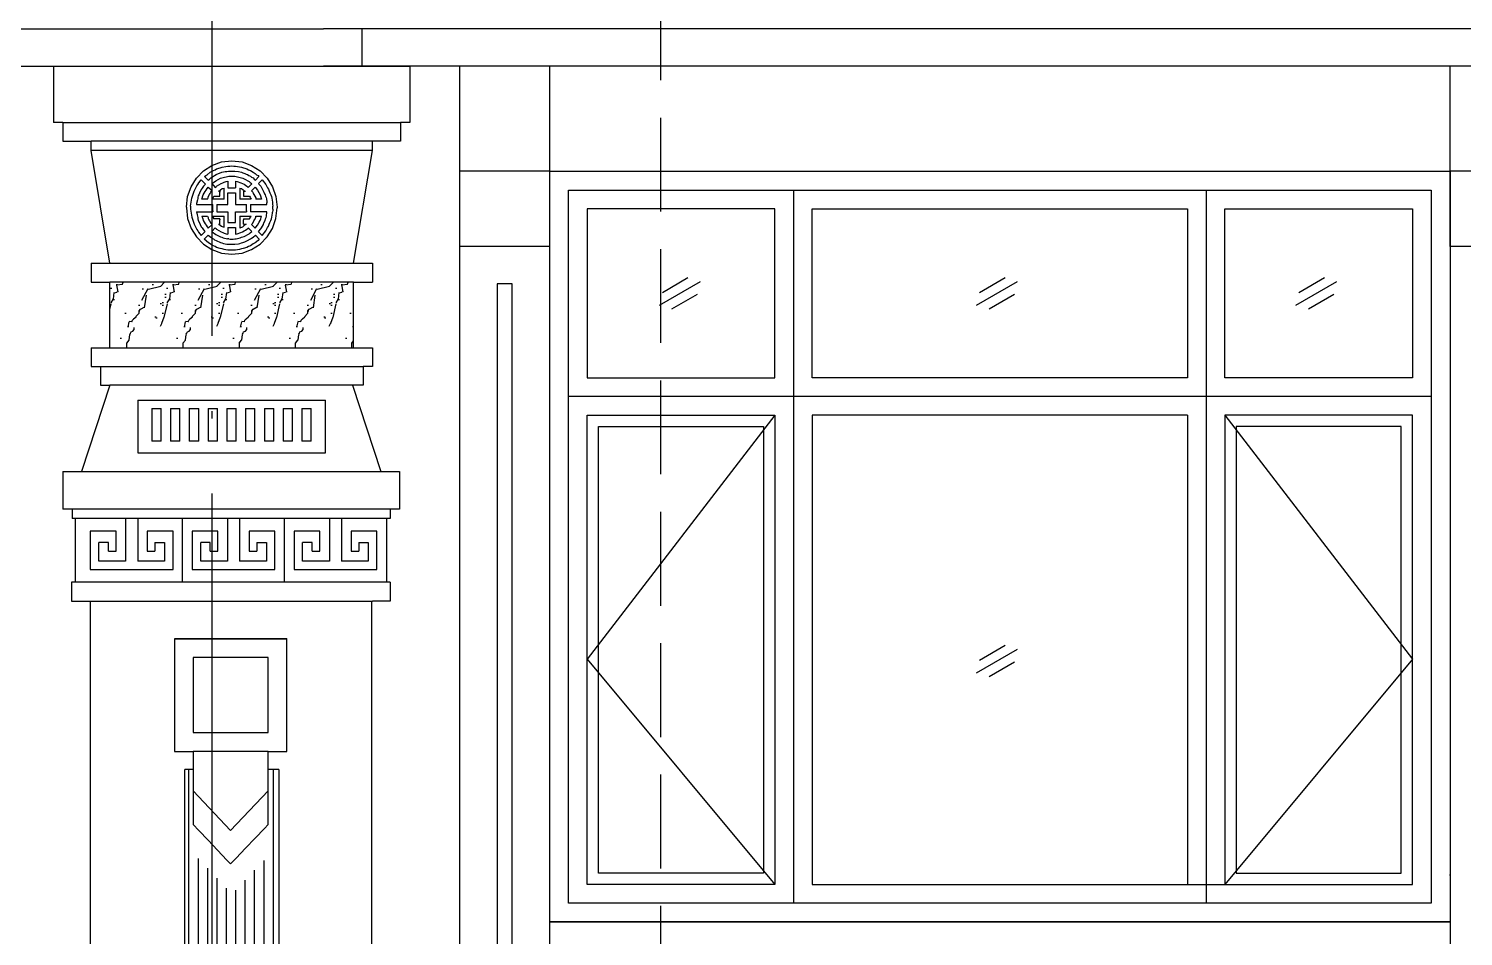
# Model space of a CAD drawing. Extents: x 44111 to 90315, y 4379 to 151689.
# Drawn here: x 64865 to 68689, y 136181 to 138599 of the extents above; entities that cross this region are included whole.
import ezdxf

# ---------------------------------------------------------------- set-up
doc = ezdxf.new("R2010")
doc.units = 0
doc.header["$LTSCALE"] = 1000
doc.header["$MEASUREMENT"] = 0
doc.linetypes.add('DASH', pattern=[0.35, 0.25, -0.1])
doc.linetypes.add('DOTE', pattern=[2.42, 2, -0.2, 0.02, -0.2])
for name, color, linetype in [('A-DOTE', 1, 'DOTE'), ('A-立面外墙材料填充', 8, 'Continuous'), ('A-立面看线', 50, 'Continuous'), ('DIM_ELEV', 3, 'Continuous'), ('J-LM-外墙材料分色', 249, 'Continuous'), ('J-LM-门窗框', 157, 'Continuous'), ('J-LM-门窗洞', 35, 'Continuous'), ('SURFACE', 6, 'Continuous'), ('填充墙体', 8, 'Continuous')]:
    doc.layers.add(name, color=color, linetype=linetype)
doc.layers.add('细线', color=8, linetype='Continuous', lineweight=0)

# ---------------------------------------------------------------- blocks, each defined once
blk = doc.blocks.new('IKJJJJJJJ')
at = {"layer": 'A-立面外墙材料填充'}
for p, q in [((642093.2, -890141.9), (642111.9, -890122.8)), ((642111.9, -890122.8), (642134.3, -890108.2)), ((642121.9, -890132.9), (642129.8, -890126.4)), ((642129.8, -890126.4), (642133.8, -890124)), ((642133.8, -890124), (642138.5, -890121.6)), ((642134.3, -890108.2), (642159.8, -890098.9)), ((642138.5, -890121.6), (642143.2, -890120)), ((642143.2, -890120), (642147.2, -890117.5)), ((642145.6, -890132.7), (642161.4, -890126.3)), ((642147.2, -890117.5), (642156.6, -890114.3)), ((642156.6, -890114.3), (642162.2, -890112.7)), ((642159.8, -890098.9), (642187.4, -890095.7)), ((642161.4, -890126.3), (642165.3, -890125.5)), ((642162.2, -890112.7), (642171.6, -890111.1)), ((642165.3, -890125.5), (642170.1, -890124.7)), ((642170.1, -890124.7), (642174, -890123.9)), ((642171.6, -890111.1), (642177.2, -890110.3)), ((642174, -890123.9), (642178.7, -890123.1)), ((642177.2, -890110.3), (642182.7, -890110.3)), ((642178.7, -890123.1), (642196.1, -890123.1)), ((642182.7, -890110.3), (642187.4, -890109.5)), ((642187.4, -890095.7), (642215.1, -890098.9)), ((642187.4, -890109.5), (642192.9, -890110.3)), ((642192.9, -890110.3), (642197.7, -890110.3)), ((642196.1, -890123.1), (642205.6, -890124.7)), ((642197.7, -890110.3), (642203.2, -890111.1)), ((642203.2, -890111.1), (642207.9, -890111.9)), ((642205.6, -890124.7), (642213.5, -890126.3)), ((642207.9, -890111.9), (642213.5, -890112.7)), ((642213.5, -890112.7), (642227.7, -890117.5)), ((642213.5, -890126.3), (642217.4, -890127.9)), ((642215.1, -890098.9), (642240.5, -890108.2)), ((642217.4, -890127.9), (642222.1, -890129.5)), ((642222.1, -890129.5), (642226.1, -890131.1)), ((642227.7, -890117.5), (642232.4, -890120)), ((642232.4, -890120), (642237.1, -890121.6)), ((642237.1, -890121.6), (642245, -890126.4)), ((642240.5, -890108.2), (642262.9, -890122.8)), ((642245, -890126.4), (642249.8, -890129.6)), ((642249.8, -890129.6), (642253.7, -890132.9)), ((642262.9, -890122.8), (642281.6, -890141.9)), ((642069.9, -890190.7), (642079, -890164.8)), ((642079, -890164.8), (642093.2, -890141.9)), ((642089.6, -890171.6), (642091.9, -890167.5)), ((642091.9, -890167.5), (642094.3, -890162.7)), ((642094.3, -890162.7), (642097.4, -890158.7)), ((642097.4, -890158.7), (642099.8, -890154.6)), ((642099.8, -890154.6), (642106.1, -890146.6)), ((642106.1, -890146.6), (642115.9, -890156.6)), ((642110.1, -890165.9), (642108.5, -890169.1)), ((642112.4, -890163.5), (642110.1, -890165.9)), ((642114.8, -890160.3), (642112.4, -890163.5)), ((642117.2, -890157.9), (642114.8, -890160.3)), ((642115.3, -890138), (642118, -890135.3)), ((642115.3, -890138), (642125.1, -890147.3)), ((642115.9, -890156.6), (642117.2, -890157.9)), ((642118, -890135.3), (642121.9, -890132.9)), ((642121.9, -890169.9), (642125.1, -890165.9)), ((642125.1, -890147.3), (642128.2, -890144.8)), ((642125.1, -890165.9), (642135, -890175.3)), ((642128.2, -890144.8), (642131.4, -890141.6)), ((642131.4, -890141.6), (642134.5, -890139.2)), ((642134.2, -890156.6), (642135.3, -890155.4)), ((642134.2, -890156.6), (642143.2, -890166.6)), ((642134.5, -890139.2), (642138.5, -890136.8)), ((642135.3, -890155.4), (642138.5, -890153.8)), ((642138.5, -890136.8), (642141.6, -890135.2)), ((642138.5, -890153.8), (642144.8, -890149)), ((642141.6, -890135.2), (642145.6, -890132.7)), ((642143.2, -890166.6), (642145.6, -890165)), ((642144.8, -890149), (642157.4, -890142.5)), ((642145.6, -890165), (642147.2, -890163.4)), ((642147.2, -890163.4), (642159, -890156.1)), ((642157.4, -890142.5), (642161.4, -890140.9)), ((642159, -890156.1), (642163.7, -890154.5)), ((642161.4, -890140.9), (642164.5, -890140.1)), ((642163.7, -890154.5), (642167.7, -890152.9)), ((642164.5, -890140.1), (642176.4, -890137.7)), ((642167.7, -890152.9), (642172.4, -890151.3)), ((642172.4, -890151.3), (642177.2, -890150.5)), ((642176.4, -890137.7), (642179.5, -890136.9)), ((642177.2, -890150.5), (642177.2, -890153)), ((642177.2, -890153), (642177.2, -890168.2)), ((642177.2, -890168.2), (642197.7, -890168.2)), ((642179.5, -890136.9), (642195.3, -890136.9)), ((642195.3, -890136.9), (642203.2, -890138.5)), ((642197.7, -890150.5), (642197.7, -890153)), ((642197.7, -890150.5), (642202.4, -890151.3)), ((642197.7, -890153), (642197.7, -890168.2)), ((642202.4, -890151.3), (642211.9, -890154.5)), ((642203.2, -890138.5), (642206.4, -890139.3)), ((642206.4, -890139.3), (642210.3, -890140.1)), ((642210.3, -890140.1), (642213.5, -890140.9)), ((642211.9, -890154.5), (642215.8, -890156.1)), ((642213.5, -890140.9), (642217.4, -890142.5)), ((642215.8, -890156.1), (642220.6, -890158.5)), ((642217.4, -890142.5), (642220.6, -890144.1)), ((642220.6, -890144.1), (642224.5, -890145.8)), ((642220.6, -890158.5), (642224.5, -890161)), ((642224.5, -890145.8), (642230.8, -890149)), ((642224.5, -890161), (642227.7, -890163.4)), ((642226.1, -890131.1), (642229.2, -890132.7)), ((642227.7, -890163.4), (642230, -890165)), ((642229.2, -890132.7), (642233.2, -890135.2)), ((642230, -890165), (642231.6, -890166.6)), ((642230.8, -890149), (642234, -890151.4)), ((642231.6, -890166.6), (642241.2, -890156.8)), ((642233.2, -890135.2), (642237.1, -890136.8)), ((642234, -890151.4), (642236.3, -890153.8)), ((642236.3, -890153.8), (642239.5, -890155.4)), ((642237.1, -890136.8), (642240.3, -890139.2)), ((642239.5, -890155.4), (642241.2, -890156.8)), ((642240.3, -890139.2), (642244.2, -890141.6)), ((642240.3, -890175.6), (642249.8, -890165.9)), ((642244.2, -890141.6), (642247.4, -890144.8)), ((642247.4, -890144.8), (642250.6, -890147.3)), ((642249.8, -890165.9), (642256.1, -890174)), ((642250.6, -890147.3), (642259.7, -890137.9)), ((642253.7, -890132.9), (642257.7, -890135.3)), ((642257.7, -890135.3), (642259.7, -890137.9)), ((642258.9, -890156.6), (642268.7, -890146.6)), ((642258.9, -890156.6), (642260, -890157.7)), ((642260, -890157.7), (642262.4, -890161)), ((642262.4, -890161), (642264.8, -890163.4)), ((642264.8, -890163.4), (642267.1, -890166.6)), ((642267.1, -890166.6), (642273.4, -890179.5)), ((642268.7, -890146.6), (642278.2, -890158.7)), ((642278.2, -890158.7), (642280.5, -890162.7)), ((642280.5, -890162.7), (642282.9, -890167.5)), ((642281.6, -890141.9), (642295.9, -890164.8)), ((642282.9, -890167.5), (642285.3, -890171.6)), ((642295.9, -890164.8), (642305, -890190.7)), ((642066.7, -890219), (642069.9, -890190.7)), ((642078.5, -890211.1), (642079.3, -890206.2)), ((642079.3, -890206.2), (642080.1, -890200.6)), ((642080.1, -890200.6), (642080.9, -890195.7)), ((642080.9, -890195.7), (642087.2, -890176.4)), ((642087.2, -890176.4), (642089.6, -890171.6)), ((642095.9, -890199.8), (642094, -890209.3)), ((642096.7, -890196.6), (642095.9, -890199.8)), ((642097.4, -890192.5), (642096.7, -890196.6)), ((642098.2, -890189.3), (642097.4, -890192.5)), ((642099.8, -890186.1), (642098.2, -890189.3)), ((642101.4, -890182), (642099.8, -890186.1)), ((642106.1, -890172.4), (642101.4, -890182)), ((642108.5, -890169.1), (642106.1, -890172.4)), ((642107.7, -890198.1), (642111.7, -890186.1)), ((642122.7, -890198.1), (642107.7, -890198.1)), ((642111.7, -890186.1), (642116.4, -890178)), ((642116.4, -890178), (642119.5, -890174)), ((642119.5, -890174), (642121.9, -890169.9)), ((642122.7, -890198.1), (642124.3, -890194.8)), ((642124.3, -890194.8), (642125.1, -890191.6)), ((642125.1, -890191.6), (642128.2, -890185.2)), ((642128.2, -890185.2), (642129.8, -890182.7)), ((642129.8, -890182.7), (642131.4, -890179.5)), ((642131.4, -890179.5), (642133.8, -890177.1)), ((642133.8, -890177.1), (642135, -890175.3)), ((642136.2, -890198.1), (642136.1, -890198.2)), ((642136.2, -890198.1), (642136.9, -890195.7)), ((642166.9, -890198.1), (642136.2, -890198.1)), ((642136.9, -890195.7), (642138.5, -890192.5)), ((642138.5, -890192.5), (642140.1, -890190.1)), ((642140.1, -890190.1), (642155.9, -890190.1)), ((642152, -890177.1), (642152.7, -890176.4)), ((642155.9, -890177.1), (642152, -890177.1)), ((642152.7, -890176.4), (642162.2, -890169.9)), ((642155.9, -890177.1), (642155.9, -890179.6)), ((642155.9, -890190.1), (642155.9, -890179.6)), ((642162.2, -890169.9), (642166.9, -890168.3)), ((642166.9, -890198.1), (642166.9, -890168.3)), ((642177.2, -890181.2), (642197.7, -890181.2)), ((642177.2, -890211.9), (642177.2, -890181.2)), ((642197.7, -890181.2), (642197.7, -890211.9)), ((642208.7, -890168.3), (642213.5, -890169.9)), ((642208.7, -890168.3), (642208.7, -890198.1)), ((642239.4, -890198.1), (642208.7, -890198.1)), ((642213.5, -890169.9), (642218.2, -890173.2)), ((642218.2, -890173.2), (642219.8, -890174.8)), ((642219, -890177.1), (642219, -890179.6)), ((642219, -890177.1), (642223.2, -890177.1)), ((642219, -890179.6), (642219, -890190.1)), ((642219, -890190.1), (642234.8, -890190.1)), ((642219.8, -890174.8), (642223.2, -890177.1)), ((642223.2, -890177.1), (642224.5, -890178)), ((642234.8, -890190.1), (642236.3, -890192.5)), ((642236.3, -890192.5), (642237.9, -890195.7)), ((642237.9, -890195.7), (642239.4, -890198.1)), ((642239.4, -890198.1), (642239.5, -890198.2)), ((642240.3, -890175.6), (642241.1, -890177.1)), ((642241.1, -890177.1), (642243.5, -890179.5)), ((642243.5, -890179.5), (642245, -890182.7)), ((642245, -890182.7), (642246.6, -890185.2)), ((642246.6, -890185.2), (642251.3, -890194.8)), ((642251.3, -890194.8), (642252.1, -890198.1)), ((642267.1, -890198.1), (642252.1, -890198.1)), ((642256.1, -890174), (642263.2, -890186.1)), ((642263.2, -890186.1), (642267.1, -890198.1)), ((642273.4, -890179.5), (642275, -890183.5)), ((642275, -890183.5), (642276.6, -890186.8)), ((642276.6, -890186.8), (642277.4, -890190)), ((642277.4, -890190), (642279, -890194)), ((642279, -890194), (642279.8, -890197.2)), ((642279.8, -890197.2), (642281.3, -890205.3)), ((642281.3, -890205.3), (642281.3, -890207.8)), ((642285.3, -890171.6), (642287.6, -890176.4)), ((642287.6, -890176.4), (642289.2, -890181.2)), ((642289.2, -890181.2), (642291.6, -890186.1)), ((642291.6, -890186.1), (642293.2, -890190.9)), ((642293.2, -890190.9), (642294, -890195.7)), ((642294, -890195.7), (642295.5, -890200.6)), ((642295.5, -890200.6), (642296.3, -890206.2)), ((642296.3, -890206.2), (642296.3, -890211.1)), ((642305, -890190.7), (642308.2, -890219)), ((642066.7, -890219), (642066.7, -890221.5)), ((642066.7, -890221.5), (642069.9, -890249.8)), ((642077.7, -890216.7), (642078.5, -890211.1)), ((642077.7, -890216.7), (642077.7, -890224.7)), ((642077.7, -890224.7), (642078.5, -890230.3)), ((642078.5, -890230.3), (642079.3, -890235.1)), ((642079.3, -890235.1), (642080.1, -890240.8)), ((642080.1, -890240.8), (642080.9, -890245.6)), ((642094, -890209.3), (642093.5, -890211.9)), ((642093.5, -890211.9), (642136.9, -890211.9)), ((642093.5, -890232), (642095.1, -890240.1)), ((642093.5, -890232), (642094, -890232)), ((642094, -890232), (642136.9, -890232)), ((642095.1, -890240.1), (642095.9, -890243.3)), ((642095.9, -890243.3), (642096.7, -890247.3)), ((642107.7, -890243.3), (642110.1, -890250.5)), ((642107.7, -890243.3), (642122.7, -890243.3)), ((642122.7, -890243.3), (642124.3, -890246.5)), ((642136.2, -890243.3), (642136.9, -890245.6)), ((642136.2, -890243.3), (642166.9, -890243.3)), ((642136.9, -890229.5), (642136.9, -890211.9)), ((642136.9, -890229.5), (642136.9, -890232)), ((642148, -890211.9), (642177.2, -890211.9)), ((642148, -890211.9), (642148, -890229.5)), ((642148, -890229.5), (642148, -890232)), ((642148, -890232), (642177.2, -890232)), ((642166.9, -890273), (642166.9, -890243.3)), ((642177.2, -890232), (642177.2, -890260.1)), ((642197.7, -890211.9), (642226.9, -890211.9)), ((642197.7, -890260.1), (642197.7, -890232)), ((642197.7, -890232), (642199.1, -890232)), ((642199.1, -890232), (642200.8, -890232)), ((642200.8, -890232), (642226.9, -890232)), ((642208.7, -890243.3), (642208.7, -890273)), ((642208.7, -890243.3), (642239.4, -890243.3)), ((642226.9, -890229.5), (642226.9, -890211.9)), ((642226.9, -890229.5), (642226.9, -890232)), ((642234.8, -890250.5), (642239.4, -890243.3)), ((642237.9, -890211.9), (642281.3, -890211.9)), ((642237.9, -890211.9), (642237.9, -890229.5)), ((642237.9, -890229.5), (642237.9, -890231.3)), ((642237.9, -890231.3), (642237.9, -890232)), ((642244.8, -890232), (642237.9, -890232)), ((642245.4, -890232), (642244.8, -890232)), ((642281.3, -890232), (642245.4, -890232)), ((642251.3, -890246.5), (642252.1, -890243.3)), ((642252.1, -890243.3), (642267.1, -890243.3)), ((642264.8, -890250.5), (642267.1, -890243.3)), ((642279, -890247.3), (642279.8, -890243.3)), ((642279.8, -890243.3), (642280.5, -890240.1)), ((642280.5, -890240.1), (642281.3, -890236.1)), ((642281.3, -890211.9), (642281.3, -890207.8)), ((642281.3, -890236.1), (642281.3, -890232)), ((642294, -890245.6), (642295.5, -890240.8)), ((642295.5, -890240.8), (642296.3, -890235.1)), ((642296.3, -890211.1), (642297.1, -890216.7)), ((642297.1, -890227.2), (642296.3, -890232.8)), ((642296.3, -890235.1), (642296.3, -890232.8)), ((642297.1, -890224.7), (642297.1, -890216.7)), ((642297.1, -890224.7), (642297.1, -890227.2)), ((642305, -890249.8), (642308.2, -890221.5)), ((642308.2, -890219), (642308.2, -890221.5)), ((642069.9, -890249.8), (642079, -890275.8)), ((642079, -890275.8), (642093.2, -890298.7)), ((642080.9, -890245.6), (642087.2, -890265)), ((642087.2, -890265), (642089.6, -890269.8)), ((642089.6, -890269.8), (642091.9, -890273.8)), ((642091.9, -890273.8), (642094.3, -890278.7)), ((642094.3, -890278.7), (642097.4, -890282.7)), ((642096.7, -890247.3), (642097.4, -890250.6)), ((642097.4, -890250.6), (642098.2, -890254.6)), ((642097.4, -890282.7), (642099.3, -890285.8)), ((642098.2, -890254.6), (642101.4, -890261.1)), ((642101.4, -890261.1), (642103, -890265.1)), ((642103, -890265.1), (642106.1, -890271.5)), ((642106.1, -890271.5), (642108.5, -890274.8)), ((642108.5, -890274.8), (642110.1, -890277.2)), ((642110.1, -890250.5), (642111.7, -890254.5)), ((642110.1, -890277.2), (642114.8, -890283.6)), ((642111.7, -890254.5), (642114, -890259.3)), ((642114, -890259.3), (642116.4, -890263.4)), ((642116.4, -890263.4), (642119.5, -890267.4)), ((642119.5, -890267.4), (642121.9, -890271.4)), ((642121.9, -890271.4), (642125.1, -890275.5)), ((642124.3, -890246.5), (642125.1, -890249.8)), ((642125.1, -890249.8), (642126.7, -890253)), ((642125.1, -890275.5), (642134.9, -890265.4)), ((642126.7, -890253), (642128.2, -890255.4)), ((642128.2, -890255.4), (642131.4, -890261.9)), ((642131.4, -890261.9), (642134.9, -890265.4)), ((642134.2, -890284), (642143.2, -890274.8)), ((642136.9, -890245.6), (642140.1, -890250.5)), ((642155.9, -890250.5), (642140.1, -890250.5)), ((642143.2, -890274.8), (642145.6, -890276.4)), ((642145.6, -890276.4), (642147.2, -890278)), ((642147.2, -890278), (642159, -890285.2)), ((642152, -890264.3), (642152.7, -890265)), ((642152, -890264.3), (642155.9, -890264.3)), ((642152.7, -890265), (642159.8, -890269.8)), ((642155.9, -890250.5), (642155.9, -890253)), ((642155.9, -890264.3), (642155.9, -890253)), ((642159.8, -890269.8), (642162.2, -890270.6)), ((642162.2, -890270.6), (642164.5, -890272.2)), ((642164.5, -890272.2), (642166.9, -890273)), ((642177.2, -890260.1), (642197.7, -890260.1)), ((642177.2, -890273.1), (642197.7, -890273.1)), ((642177.2, -890273.1), (642177.2, -890290.9)), ((642197.7, -890273.1), (642197.7, -890290.9)), ((642208.7, -890273), (642208.7, -890275.6)), ((642211.1, -890274.8), (642208.7, -890275.6)), ((642213.5, -890273.1), (642211.1, -890274.8)), ((642215.8, -890272.3), (642213.5, -890273.1)), ((642218.2, -890270.7), (642215.8, -890272.3)), ((642215.8, -890285.2), (642220.6, -890282.8)), ((642219.8, -890269.1), (642218.2, -890270.7)), ((642219, -890250.5), (642219, -890253)), ((642219, -890250.5), (642234.8, -890250.5)), ((642219, -890264.3), (642219, -890253)), ((642219, -890264.3), (642223.2, -890264.3)), ((642224.5, -890265.9), (642219.8, -890269.1)), ((642220.6, -890282.8), (642224.5, -890280.4)), ((642223.2, -890264.3), (642226.1, -890264.3)), ((642226.1, -890264.3), (642224.5, -890265.9)), ((642224.5, -890280.4), (642227.7, -890278)), ((642227.7, -890278), (642230, -890276.4)), ((642230, -890276.4), (642231.6, -890274.8)), ((642231.6, -890274.8), (642241.2, -890283.8)), ((642240.5, -890265.2), (642241.1, -890264.3)), ((642240.5, -890265.2), (642249.8, -890275.5)), ((642241.1, -890264.3), (642243.5, -890261.9)), ((642243.5, -890261.9), (642246.6, -890255.4)), ((642246.6, -890255.4), (642248.2, -890253)), ((642248.2, -890253), (642251.3, -890246.5)), ((642249.8, -890275.5), (642256.1, -890267.4)), ((642256.1, -890267.4), (642260.8, -890259.3)), ((642260, -890283.6), (642264.8, -890277.2)), ((642260.8, -890259.3), (642263.2, -890254.5)), ((642263.2, -890254.5), (642264.8, -890250.5)), ((642264.8, -890277.2), (642267.1, -890274.8)), ((642267.1, -890274.8), (642271.9, -890265.1)), ((642268.7, -890294.8), (642278.2, -890282.7)), ((642271.9, -890265.1), (642273.4, -890261.1)), ((642273.4, -890261.1), (642276.6, -890254.6)), ((642276.6, -890254.6), (642277.4, -890250.6)), ((642277.4, -890250.6), (642279, -890247.3)), ((642278.2, -890282.7), (642280.5, -890278.7)), ((642280.5, -890278.7), (642282.9, -890273.8)), ((642281.6, -890298.7), (642295.9, -890275.8)), ((642282.9, -890273.8), (642285.3, -890269.8)), ((642285.3, -890269.8), (642287.6, -890265)), ((642287.6, -890265), (642289.2, -890260.1)), ((642289.2, -890260.1), (642291.6, -890255.3)), ((642291.6, -890255.3), (642293.2, -890250.5)), ((642293.2, -890250.5), (642294, -890245.6)), ((642295.9, -890275.8), (642305, -890249.8)), ((642093.2, -890298.7), (642111.9, -890317.8)), ((642099.3, -890285.8), (642106.1, -890294.8)), ((642106.1, -890294.8), (642115.9, -890284.8)), ((642111.9, -890317.8), (642134.3, -890332.4)), ((642114, -890304.6), (642115.5, -890303.2)), ((642125.9, -890314.3), (642114, -890304.6)), ((642114.8, -890283.6), (642115.9, -890284.8)), ((642125.1, -890294.1), (642115.5, -890303.2)), ((642125.1, -890294.1), (642131.4, -890298.9)), ((642129.8, -890316.7), (642125.9, -890314.3)), ((642133.8, -890319.9), (642129.8, -890316.7)), ((642131.4, -890298.9), (642134.5, -890302.2)), ((642138.5, -890322.3), (642133.8, -890319.9)), ((642134.2, -890284), (642135.3, -890285.1)), ((642134.5, -890302.2), (642138.5, -890303.8)), ((642135.3, -890285.1), (642144.8, -890292.4)), ((642138.5, -890303.8), (642141.6, -890306.2)), ((642141.6, -890306.2), (642145.6, -890308.6)), ((642144.8, -890292.4), (642157.4, -890298.8)), ((642145.6, -890308.6), (642157.4, -890313.5)), ((642157.4, -890298.8), (642161.4, -890299.6)), ((642157.4, -890313.5), (642161.4, -890314.3)), ((642159, -890285.2), (642163.7, -890286.8)), ((642161.4, -890299.6), (642164.5, -890301.2)), ((642161.4, -890314.3), (642165.3, -890315.9)), ((642163.7, -890286.8), (642167.7, -890288.5)), ((642164.5, -890301.2), (642176.4, -890303.7)), ((642165.3, -890315.9), (642170.1, -890316.7)), ((642167.7, -890288.5), (642172.4, -890290.1)), ((642170.1, -890316.7), (642174, -890317.5)), ((642172.4, -890290.1), (642177.2, -890290.9)), ((642174, -890317.5), (642178.7, -890318.3)), ((642179.5, -890303.7), (642176.4, -890303.7)), ((642178.7, -890318.3), (642196.1, -890318.3)), ((642179.5, -890303.7), (642183.5, -890304.5)), ((642183.5, -890304.5), (642191.4, -890304.5)), ((642191.4, -890304.5), (642195.3, -890303.7)), ((642195.3, -890303.7), (642199.3, -890303.7)), ((642196.1, -890318.3), (642205.6, -890316.7)), ((642197.7, -890290.9), (642202.4, -890290.1)), ((642199.3, -890303.7), (642203.2, -890302.9)), ((642202.4, -890290.1), (642211.9, -890286.8)), ((642203.2, -890302.9), (642206.4, -890302.1)), ((642205.6, -890316.7), (642209.5, -890315.9)), ((642206.4, -890302.1), (642210.3, -890301.2)), ((642209.5, -890315.9), (642213.5, -890314.3)), ((642210.3, -890301.2), (642213.5, -890299.6)), ((642211.9, -890286.8), (642215.8, -890285.2)), ((642213.5, -890299.6), (642217.4, -890298.8)), ((642213.5, -890314.3), (642217.4, -890313.5)), ((642217.4, -890298.8), (642220.6, -890297.2)), ((642217.4, -890313.5), (642222.1, -890311.8)), ((642220.6, -890297.2), (642224.5, -890295.6)), ((642222.1, -890311.8), (642226.1, -890310.2)), ((642224.5, -890295.6), (642230.8, -890292.4)), ((642226.1, -890310.2), (642229.2, -890308.6)), ((642229.2, -890308.6), (642237.1, -890303.8)), ((642230.8, -890292.4), (642234, -890290)), ((642234, -890290), (642236.3, -890287.5)), ((642236.3, -890287.5), (642241.2, -890283.8)), ((642237.1, -890303.8), (642240.3, -890302.2)), ((642241.1, -890319.9), (642237.1, -890322.3)), ((642240.3, -890302.2), (642244.2, -890298.9)), ((642240.5, -890332.4), (642262.9, -890317.8)), ((642245, -890316.7), (642241.1, -890319.9)), ((642244.2, -890298.9), (642250.6, -890294.1)), ((642249.8, -890314.3), (642245, -890316.7)), ((642257.7, -890307.8), (642249.8, -890314.3)), ((642250.6, -890294.1), (642259.6, -890303.3)), ((642260.8, -890304.6), (642257.7, -890307.8)), ((642258.9, -890284.8), (642260, -890283.6)), ((642258.9, -890284.8), (642268.7, -890294.8)), ((642259.6, -890303.3), (642260.8, -890304.6)), ((642262.9, -890317.8), (642281.6, -890298.7)), ((642276.9, -890301), (642276.8, -890301)), ((642134.3, -890332.4), (642159.8, -890341.6)), ((642143.2, -890323.9), (642138.5, -890322.3)), ((642147.2, -890326.4), (642143.2, -890323.9)), ((642156.6, -890329.6), (642147.2, -890326.4)), ((642162.2, -890330.4), (642156.6, -890329.6)), ((642159.8, -890341.6), (642187.4, -890344.9)), ((642166.9, -890332), (642162.2, -890330.4)), ((642171.6, -890332.8), (642166.9, -890332)), ((642177.2, -890333.6), (642171.6, -890332.8)), ((642197.7, -890333.6), (642177.2, -890333.6)), ((642187.4, -890344.9), (642215.1, -890341.6)), ((642203.2, -890332.8), (642197.7, -890333.6)), ((642207.9, -890332), (642203.2, -890332.8)), ((642213.5, -890330.4), (642207.9, -890332)), ((642218.2, -890329.6), (642213.5, -890330.4)), ((642215.1, -890341.6), (642240.5, -890332.4)), ((642227.7, -890326.4), (642218.2, -890329.6)), ((642232.4, -890323.9), (642227.7, -890326.4)), ((642237.1, -890322.3), (642232.4, -890323.9))]:
    blk.add_line(p, q, dxfattribs=at)
at = {"layer": 'A-立面看线'}
for p, q in [((637154.8, -889743.8), (642432.4, -889743.8)), ((642535.4, -889843.8), (642535.4, -889743.8)), ((637977.8, -889843.8), (641712.4, -889843.8)), ((641712.4, -889843.8), (641712.4, -889993.8)), ((641712.4, -889843.8), (642662.4, -889843.8)), ((642662.4, -889843.8), (642662.4, -889993.8)), ((641737.4, -889993.8), (641712.4, -889993.8)), ((641737.4, -889993.8), (641737.4, -890043.8)), ((641737.4, -889993.8), (642637.4, -889993.8)), ((642662.4, -889993.8), (642637.4, -889993.8)), ((642637.4, -889993.8), (642637.4, -890043.8)), ((641737.4, -890043.8), (641812.4, -890043.8)), ((642562.4, -890043.8), (641812.4, -890043.8)), ((641812.4, -890068.8), (641812.4, -890043.8)), ((642637.4, -890043.8), (642562.4, -890043.8)), ((642562.4, -890068.8), (642562.4, -890043.8)), ((642562.4, -890068.8), (641812.4, -890068.8)), ((641862.4, -890368.8), (641812.4, -890068.8)), ((642512.4, -890368.8), (642562.4, -890068.8)), ((641812.4, -890368.8), (641812.4, -890418.8)), ((641812.4, -890368.8), (642562.4, -890368.8)), ((642562.4, -890368.8), (642562.4, -890418.8)), ((641812.4, -890418.8), (641862.4, -890418.8)), ((641862.4, -890593.8), (641862.4, -890418.8)), ((642512.4, -890418.8), (641862.4, -890418.8)), ((642512.4, -890593.8), (642512.4, -890418.8)), ((642512.4, -890418.8), (642562.4, -890418.8)), ((641812.4, -890593.8), (641812.4, -890643.8)), ((641812.4, -890593.8), (641862.4, -890593.8)), ((641862.4, -890593.8), (642512.4, -890593.8)), ((642512.4, -890593.8), (642562.4, -890593.8)), ((642562.4, -890593.8), (642562.4, -890643.8)), ((641812.4, -890643.8), (641837.4, -890643.8)), ((641837.4, -890643.8), (641837.4, -890693.8)), ((641837.4, -890643.8), (642537.4, -890643.8)), ((642562.4, -890643.8), (642537.4, -890643.8)), ((642537.4, -890643.8), (642537.4, -890693.8)), ((641862.4, -890693.8), (641787.4, -890923.8)), ((641837.4, -890693.8), (641862.4, -890693.8)), ((642512.4, -890693.8), (641862.4, -890693.8)), ((642509.7, -890693.8), (642584.7, -890923.8)), ((642537.4, -890693.8), (642512.4, -890693.8)), ((641937.4, -890733.8), (642437.4, -890733.8)), ((641937.4, -890733.8), (641937.4, -890873.8)), ((642437.4, -890873.8), (642437.4, -890733.8)), ((641974.4, -890755.8), (641999.4, -890755.8)), ((641974.4, -890755.8), (641974.4, -890843.2)), ((641999.4, -890843.2), (641999.4, -890755.8)), ((642024.4, -890755.8), (642049.4, -890755.8)), ((642024.4, -890755.8), (642024.4, -890843.2)), ((642049.4, -890843.2), (642049.4, -890755.8)), ((642074.4, -890755.8), (642099.4, -890755.8)), ((642074.4, -890755.8), (642074.4, -890843.2)), ((642099.4, -890843.2), (642099.4, -890755.8)), ((642124.4, -890755.8), (642149.4, -890755.8)), ((642124.4, -890755.8), (642124.4, -890843.2)), ((642149.4, -890843.2), (642149.4, -890755.8)), ((642174.4, -890755.8), (642199.4, -890755.8)), ((642174.4, -890755.8), (642174.4, -890843.2)), ((642199.4, -890843.2), (642199.4, -890755.8)), ((642224.4, -890755.8), (642249.4, -890755.8)), ((642224.4, -890755.8), (642224.4, -890843.2)), ((642249.4, -890843.2), (642249.4, -890755.8)), ((642274.4, -890755.8), (642299.4, -890755.8)), ((642274.4, -890755.8), (642274.4, -890843.2)), ((642299.4, -890843.2), (642299.4, -890755.8)), ((642324.4, -890755.8), (642349.4, -890755.8)), ((642324.4, -890755.8), (642324.4, -890843.2)), ((642349.4, -890843.2), (642349.4, -890755.8)), ((642374.4, -890755.8), (642399.4, -890755.8)), ((642374.4, -890755.8), (642374.4, -890843.2)), ((642399.4, -890843.2), (642399.4, -890755.8)), ((641999.4, -890843.2), (641974.4, -890843.2)), ((642049.4, -890843.2), (642024.4, -890843.2)), ((642099.4, -890843.2), (642074.4, -890843.2)), ((642149.4, -890843.2), (642124.4, -890843.2)), ((642199.4, -890843.2), (642174.4, -890843.2)), ((642249.4, -890843.2), (642224.4, -890843.2)), ((642299.4, -890843.2), (642274.4, -890843.2)), ((642349.4, -890843.2), (642324.4, -890843.2)), ((642399.4, -890843.2), (642374.4, -890843.2)), ((641937.4, -890873.8), (642437.4, -890873.8)), ((641737.4, -890923.8), (641737.4, -891023.8)), ((641737.4, -890923.8), (642634.7, -890923.8)), ((642634.7, -890923.8), (642634.7, -891023.8)), ((642634.7, -891023.8), (641737.4, -891023.8)), ((641762.4, -891023.8), (641762.4, -891048.8)), ((642609.7, -891023.8), (642609.7, -891048.8)), ((642609.7, -891048.8), (641762.4, -891048.8)), ((641770.1, -891048.8), (641770.1, -891218.8)), ((641810.4, -891083.1), (641810.4, -891184.6)), ((641879, -891083.1), (641810.4, -891083.1)), ((641879, -891135.6), (641879, -891083.1)), ((641904.5, -891048.8), (641904.5, -891162.6)), ((641936.9, -891048.8), (641936.9, -891162.6)), ((642031, -891083.1), (641962.4, -891083.1)), ((641962.4, -891083.1), (641962.4, -891135.6)), ((642031, -891184.6), (642031, -891083.1)), ((642056.5, -891218.8), (642056.5, -891048.8)), ((642082, -891083.1), (642082, -891184.6)), ((642150.6, -891083.1), (642082, -891083.1)), ((642150.6, -891135.6), (642150.6, -891083.1)), ((642176.1, -891048.8), (642176.1, -891162.6)), ((642208.5, -891048.8), (642208.5, -891162.6)), ((642302.6, -891083.1), (642234, -891083.1)), ((642234, -891083.1), (642234, -891135.6)), ((642302.6, -891184.6), (642302.6, -891083.1)), ((642328.1, -891218.8), (642328.1, -891048.8)), ((642353.6, -891083.1), (642353.6, -891184.6)), ((642422.2, -891083.1), (642353.6, -891083.1)), ((642422.2, -891135.6), (642422.2, -891083.1)), ((642447.8, -891048.8), (642447.7, -891162.6)), ((642480.1, -891048.8), (642480.1, -891162.6)), ((642574.2, -891083.1), (642505.6, -891083.1)), ((642505.6, -891083.1), (642505.6, -891135.6)), ((642574.2, -891184.6), (642574.2, -891083.1)), ((642599.7, -891048.8), (642599.7, -891218.8)), ((641833.1, -891162.6), (641833.1, -891113.1)), ((641858.7, -891113.1), (641833.1, -891113.1)), ((641858.6, -891135.6), (641858.7, -891113.1)), ((641982.8, -891113.1), (641982.8, -891135.6)), ((641982.8, -891113.1), (642008.3, -891113.1)), ((642008.3, -891113.1), (642008.3, -891162.6)), ((642104.7, -891162.6), (642104.7, -891113.1)), ((642130.3, -891113.1), (642104.7, -891113.1)), ((642130.3, -891135.6), (642130.3, -891113.1)), ((642254.4, -891113.1), (642254.4, -891135.6)), ((642254.4, -891113.1), (642279.9, -891113.1)), ((642279.9, -891113.1), (642279.9, -891162.6)), ((642376.3, -891162.6), (642376.3, -891113.1)), ((642401.9, -891113.1), (642376.3, -891113.1)), ((642401.9, -891135.6), (642401.9, -891113.1)), ((642526, -891113.1), (642526, -891135.6)), ((642526, -891113.1), (642551.5, -891113.1)), ((642551.5, -891113.1), (642551.5, -891162.6)), ((641858.6, -891135.6), (641879, -891135.6)), ((641962.4, -891135.6), (641982.8, -891135.6)), ((642130.3, -891135.6), (642150.6, -891135.6)), ((642234, -891135.6), (642254.4, -891135.6)), ((642401.9, -891135.6), (642422.2, -891135.6)), ((642505.6, -891135.6), (642526, -891135.6)), ((641810.4, -891184.6), (642031, -891184.6)), ((641904.5, -891162.6), (641833.1, -891162.6)), ((642008.3, -891162.6), (641936.9, -891162.6)), ((642082, -891184.6), (642302.6, -891184.6)), ((642176.1, -891162.6), (642104.7, -891162.6)), ((642279.9, -891162.6), (642208.5, -891162.6)), ((642353.6, -891184.6), (642574.2, -891184.6)), ((642447.7, -891162.6), (642376.3, -891162.6)), ((642551.5, -891162.6), (642480.1, -891162.6)), ((641760.1, -891218.8), (641760.1, -891268.8)), ((642610.1, -891218.8), (641760.1, -891218.8)), ((642610.1, -891218.8), (642610.1, -891268.8)), ((641760.1, -891268.8), (641812.4, -891268.8)), ((641812.4, -891268.8), (642562.4, -891268.8)), ((642610.1, -891268.8), (642562.4, -891268.8))]:
    blk.add_line(p, q, dxfattribs=at)
blk = doc.blocks.new('玻璃填')
for p, q in [((-46.7, 2.4), (21.2, 41.7)), ((-54.6, -31.6), (54.6, 31.6)), ((-21.2, -41.7), (46.7, -2.4))]:
    blk.add_line(p, q)
blk = doc.blocks.new('1')
at = {"layer": 'DIM_ELEV', "linetype": 'DASH'}
blk.add_line((657932.8, -614968.3), (657932.8, -624733.9), dxfattribs=at)

msp = doc.modelspace()

# ---------------------------------------------------------------- hatches: boundary and pattern name
at = {"layer": 'J-LM-外墙材料分色'}
h = msp.add_hatch(dxfattribs=at)
h.set_pattern_fill('大理石', color=159, scale=50)
h.set_pattern_definition([(41.9872125, (-591259.077, 755447.22), (299.9999956, 225.0000049), [4.804866, -1004.216925]), (68.1985905, (-591330.505, 755439.72), (149.9999999, 450.0000002), [17.30946, -1194.35262]), (60.945396, (-591334.077, 755431.15), (149.99998994, 225.0000064), [7.35402, -1536.99045]), (90, (-591330.5, 755437.58), (150, -9e-15), [2.142857, -222.85713]), (71.565051, (-591260.505, 755442.936), (3e-07, 225.0000005), [4.51754, -469.824105]), (171.469234, (-591260.505, 755442.936), (-149.9999995, 1.4e-06), [7.222767, -1509.5583]), (79.215702, (-591270.505, 755429.007), (150.00000075, 900.0000004), [15.269685, -1588.04715]), (62.1329961, (-591383.3624, 755497.5784), (599.99999271, 1125.0000044), [35.147284, -7345.78245]), (0, (-591381.2, 755530.57), (0, 225), [0, -150]), (64.9831065, (-591284.077, 755571.507), (300.00000076, 674.99999954), [23.647065, -2459.2947]), (81.4391104, (-591226.2196, 755482.5784), (299.999999483, 2024.99998723), [33.588522, -7020.0009]), (82.8749836, (-591309.077, 755502.936), (149.99999099, 1125.00000113), [17.276266, -3610.7397]), (76.75948, (-591324.077, 755455.793), (150.00000146, 674.99999948), [37.42339, -3892.0326]), (0, (-591347.46, 755455.9), (0, 225), [0, -150]), (0, (-591345.05, 755453.5), (0, 225), [0, -150]), (0, (-591328.18, 755465.54), (0, 225), [0, -150]), (0, (-591333, 755492.03), (0, 225), [0, -150]), (59.0362434, (-591315.505, 755492.221), (149.99998805, 225.00000645), [12.494896, -2611.4334]), (0, (-591309.1, 755502.52), (0, 225), [0, -150]), (0, (-591328.18, 755494.44), (0, 225), [0, -150]), (0, (-591320.95, 755508.9), (0, 225), [0, -150]), (0, (-591328.18, 755487.21), (0, 225), [0, -150]), (50.194429, (-591241.22, 755471.864), (150.0000001, 225.0000001), [5.57875, -1165.9587]), (90, (-591241.22, 755465.44), (150, -9e-15), [6.42857, -218.57142]), (43.6677801, (-591249.077, 755457.936), (450.00000034, 449.99999912), [10.862076, -2270.1738]), (90, (-591249.08, 755455.8), (150, -9e-15), [2.142857, -222.85713]), (39.805571, (-591255.505, 755450.436), (299.99999284, 225.00000885), [8.368125, -1748.93805]), (0, (-591277.57, 755465.54), (0, 225), [0, -150]), (0, (-591240.9, 755472.33), (0, 225), [0, -150]), (0, (-591240.9, 755472.33), (0, 225), [0, -150]), (29.3577535, (-591237.648, 755476.15), (449.9999991, 225.0000013), [13.112542, -1363.704435]), (0, (-591241.41, 755487.21), (0, 225), [0, -150]), (146.309932, (-591284.077, 755571.507), (-300.00000184, 224.9999961), [15.452362, -1607.0457]), (8.1301023, (-591300.505, 755541.507), (1499.99998944, 224.99999867), [15.152287, -3166.8282]), (47.8624052, (-591334.077, 755537.221), (600.000000265, 674.999999374), [20.22829, -4227.71235]), (14.6208739, (-591366.934, 755528.65), (899.99999752, 225.00000939), [33.956755, -3531.5025]), (0, (-591354.7, 755542.6), (0, 225), [0, -150]), (18.4349488, (-591306.934, 755520.078), (600.00000006, 224.9999993), [6.77631, -1416.248625]), (16.699244, (-591300.505, 755522.22), (149.999997, 1.24e-05), [3.72868, -779.294295]), (101.093723, (-591296.934, 755523.293), (-300.00000262, 1574.99998526), [18.561123, -3879.2748]), (0, (-591316.13, 755532.98), (0, 225), [0, -150]), (0, (-591300.58, 755541.93), (0, 225), [0, -150]), (0, (-591320.95, 755516.12), (0, 225), [0, -150]), (0, (-591340.23, 755564.29), (0, 225), [0, -150]), (0, (-591347.46, 755554.65), (0, 225), [0, -150]), (44.1449026, (-591309.077, 755568.293), (450.00000077, 449.99999998), [16.92194, -3536.6853]), (54.5829447, (-591320.505, 755552.221), (150.00000042, 224.99999911), [19.720626, -4121.6106]), (0, (-591308.87, 755568.44), (0, 225), [0, -150]), (0, (-591330.6, 755557.06), (0, 225), [0, -150]), (0, (-591308.87, 755568.44), (0, 225), [0, -150]), (0, (-591320.48, 755551.87), (0, 225), [0, -150]), (75.0685828, (-591285.505, 755543.65), (150, 675.0000002), [5.544348, -1158.76875]), (90, (-591284.08, 755549), (150, -9e-15), [22.5, -202.5]), (50.194429, (-591257.648, 755643.293), (150.0000001, 225.0000001), [5.57875, -1165.9587]), (0, (-591299.26, 755595.6), (0, 225), [0, -150]), (0, (-591294.44, 755593.2), (0, 225), [0, -150]), (0, (-591313.72, 755598), (0, 225), [0, -150]), (0, (-591289.62, 755624.5), (0, 225), [0, -150]), (53.1301023, (-591274.077, 755611.15), (150.00000021, 224.99999986), [10.714286, -2239.28565]), (90, (-591274.08, 755592.94), (150, -9e-15), [18.214285, -206.78571]), (0, (-591274.05, 755593.3), (0, 225), [0, -150]), (23.1985905, (-591262.648, 755641.15), (450.0000003, 225.0000001), [5.43984, -1136.926125]), (66.037511, (-591264.077, 755637.936), (150, 449.9999997), [3.51745, -735.14688]), (66.037511, (-591265.505, 755634.72), (150, 449.9999997), [3.51745, -735.14688]), (81.8698976, (-591267.648, 755619.721), (150.00000065, 1125.00000011), [15.152287, -3166.8282]), (90, (-591254.08, 755647.58), (150, -9e-15), [5.357144, -219.642855]), (0, (-591270.55, 755655.08), (0, 225), [0, -150])])
h.paths.add_polyline_path([(65730.8, 137749.2), (65730.8, 137924.2), (65080.8, 137924.2), (65080.8, 137749.2)])

# ---------------------------------------------------------------- linework, layer by layer
at = {"layer": 'A-DOTE'}
msp.add_line((65353.5, 130520.4), (65353.5, 142869.2), dxfattribs=at)
at = {"layer": 'A-立面外墙材料填充'}
for p, q in [((65253, 136973.6), (65253, 136673.6)), ((65553, 136973.6), (65253, 136973.6)), ((65254, 136973.6), (65554, 136973.6)), ((65553, 136673.6), (65553, 136973.6)), ((65303, 136923.6), (65303, 136723.6)), ((65503, 136923.6), (65303, 136923.6)), ((65503, 136723.6), (65503, 136923.6)), ((65303, 136723.6), (65503, 136723.6)), ((65253, 136673.6), (65303, 136673.6)), ((65303, 136673.6), (65303, 136625.6)), ((65503, 136673.6), (65303, 136673.6)), ((65503, 136673.6), (65553, 136673.6)), ((65503, 136625.6), (65503, 136673.6)), ((65281, 133032.2), (65281, 136625.6)), ((65293, 136625.6), (65281, 136625.6)), ((65291, 136625.6), (65291, 133032.2)), ((65303, 136625.6), (65293, 136625.6)), ((65303, 136625.6), (65303, 136568.3)), ((65531, 136625.6), (65503, 136625.6)), ((65503, 136568.3), (65503, 136625.6)), ((65516, 136625.6), (65516, 133032.2)), ((65528, 136625.6), (65518, 136625.6)), ((65531, 136625.6), (65531, 133032.2)), ((65303, 136568.3), (65403, 136463.1)), ((65303, 136568.3), (65303, 136478.9)), ((65503, 136568.3), (65403, 136463.1)), ((65503, 136478.9), (65503, 136568.3)), ((65303, 136478.9), (65318, 136463.1)), ((65318, 136463.1), (65343, 136436.7)), ((65493, 136468.3), (65468, 136442)), ((65503, 136478.9), (65493, 136468.3)), ((65343, 136436.7), (65368, 136410.4)), ((65368, 136410.4), (65393, 136384.1)), ((65418, 136389.4), (65443, 136415.7)), ((65468, 136442), (65443, 136415.7)), ((65316, 136388.3), (65316, 134282)), ((65403, 136373.6), (65393, 136384.1)), ((65418, 136389.4), (65403, 136373.6)), ((65491, 136383.1), (65491, 134282)), ((65341, 136362), (65341, 134282)), ((65366, 136335.7), (65366, 134282)), ((65441, 136330.4), (65441, 134282)), ((65466, 136356.7), (65466, 134282)), ((68652, 136344.9), (68652, 136343.8)), ((65391, 136309.4), (65391, 134282)), ((65416, 136304.1), (65416, 134282))]:
    msp.add_line(p, q, dxfattribs=at)
at = {"layer": 'A-立面看线'}
for p, q in [((69663.5, 138599.2), (65650.8, 138599.2)), ((69663.5, 138499.2), (65650.8, 138499.2)), ((69893.5, 138499.2), (65880.8, 138499.2)), ((66013.5, 138219.2), (66013.5, 138499.2)), ((66253.5, 138499.2), (66013.5, 138499.2)), ((66253.5, 138219.2), (66253.5, 138499.2)), ((68653.5, 138169.2), (68653.5, 138499.2)), ((68893.5, 138499.2), (68653.5, 138499.2)), ((66253.5, 138219.2), (66013.5, 138219.2)), ((66013.5, 138019.2), (66013.5, 138219.2)), ((66253.5, 138219.2), (68653.5, 138219.2)), ((68893.5, 138219.2), (68653.5, 138219.2)), ((66253.5, 132018.9), (66253.5, 138169.2)), ((68653.5, 138019.2), (68653.5, 138169.2)), ((66013.5, 132018.8), (66013.5, 138019.2)), ((66253.5, 138019.2), (66013.5, 138019.2)), ((68893.5, 138019.2), (68653.5, 138019.2)), ((68653.5, 138019.2), (68653.5, 132019.1)), ((66153.5, 137919.2), (66113.5, 137919.2)), ((66113.5, 137919.2), (66113.5, 132018.8)), ((66153.5, 132018.8), (66153.5, 137919.2)), ((65028.5, 137074.2), (65028.5, 132824.2)), ((65778.5, 137074.2), (65778.5, 132824.2)), ((66253.5, 136219.2), (68653.5, 136219.2))]:
    msp.add_line(p, q, dxfattribs=at)
at = {"layer": 'J-LM-门窗框'}
for p, q in [((66903.5, 138169.2), (66903.5, 136269.2)), ((68003.5, 138169.2), (68003.5, 136269.2)), ((68603.5, 138169.2), (68603.5, 136269.2)), ((66953.5, 137669.2), (66953.5, 138119.2)), ((66953.5, 138119.2), (67953.5, 138119.2)), ((67953.5, 138119.2), (67953.5, 137669.2)), ((68053.5, 138119.2), (68553.5, 138119.2)), ((68553.5, 138119.2), (68553.5, 137669.2)), ((67953.5, 137669.2), (66953.5, 137669.2)), ((68553.5, 137669.2), (68053.5, 137669.2)), ((68603.5, 137619.2), (66303.5, 137619.2)), ((67953.5, 137569.2), (66953.5, 137569.2)), ((66953.5, 137569.2), (66953.5, 136319.2)), ((67953.5, 137569.2), (67953.5, 136319.2)), ((68553.5, 137569.2), (68053.5, 137569.2)), ((68553.5, 136319.2), (68553.5, 137569.2)), ((66953.5, 136319.2), (68553.5, 136319.2)), ((66903.5, 136269.2), (66303.5, 136269.2)), ((68603.5, 136269.2), (68603.5, 136269.2))]:
    msp.add_line(p, q, dxfattribs=at)
for points in [[(68603.5, 136269.2), (66303.5, 136269.2), (66303.5, 138169.2), (68603.5, 138169.2)], [(66853.5, 138119.2), (66353.5, 138119.2), (66353.5, 137669.2), (66853.5, 137669.2)], [(68053.5, 138119.2), (68553.5, 138119.2), (68553.5, 137669.2), (68053.5, 137669.2)], [(66853.5, 136319.2), (66353.5, 136319.2), (66353.5, 137569.2), (66853.5, 137569.2)], [(68053.5, 136319.2), (68553.5, 136319.2), (68553.5, 137569.2), (68053.5, 137569.2)], [(66823.5, 136349.2), (66383.5, 136349.2), (66383.5, 137539.2), (66823.5, 137539.2)], [(68083.5, 136349.2), (68523.5, 136349.2), (68523.5, 137539.2), (68083.5, 137539.2)]]:
    msp.add_lwpolyline(points, close=True, dxfattribs=at)
for points in [[(66853.5, 137569.2), (66353.5, 136919.2), (66853.5, 136319.2)], [(68053.5, 137569.2), (68553.5, 136919.2), (68053.5, 136319.2)]]:
    msp.add_lwpolyline(points, dxfattribs=at)
at = {"layer": 'J-LM-门窗洞'}
msp.add_lwpolyline([(68653.5, 136219.2), (66253.5, 136219.2), (66253.5, 138219.2), (68653.5, 138219.2)], close=True, dxfattribs=at)
at = {"layer": '细线'}
msp.add_lwpolyline([(68653.5, 136219.2), (68653.5, 138219.2), (66253.5, 138219.2), (66253.5, 136219.2)], close=True, dxfattribs=at)

# ---------------------------------------------------------------- block references
at = {"layer": 'DIM_ELEV'}
msp.add_blockref('1', (-591384.1, 755430.1), dxfattribs=at)
at = {"layer": 'SURFACE'}
msp.add_blockref('IKJJJJJJJ', (-576781.6, 1028343), dxfattribs=at)
at = {"layer": '填充墙体'}
for p in [(66600.5, 137894.1), (67446.1, 137894.1), (68297.2, 137894.1), (67446.1, 136914.6)]:
    msp.add_blockref('玻璃填', p, dxfattribs=at)

doc.saveas('drawing.dxf')
